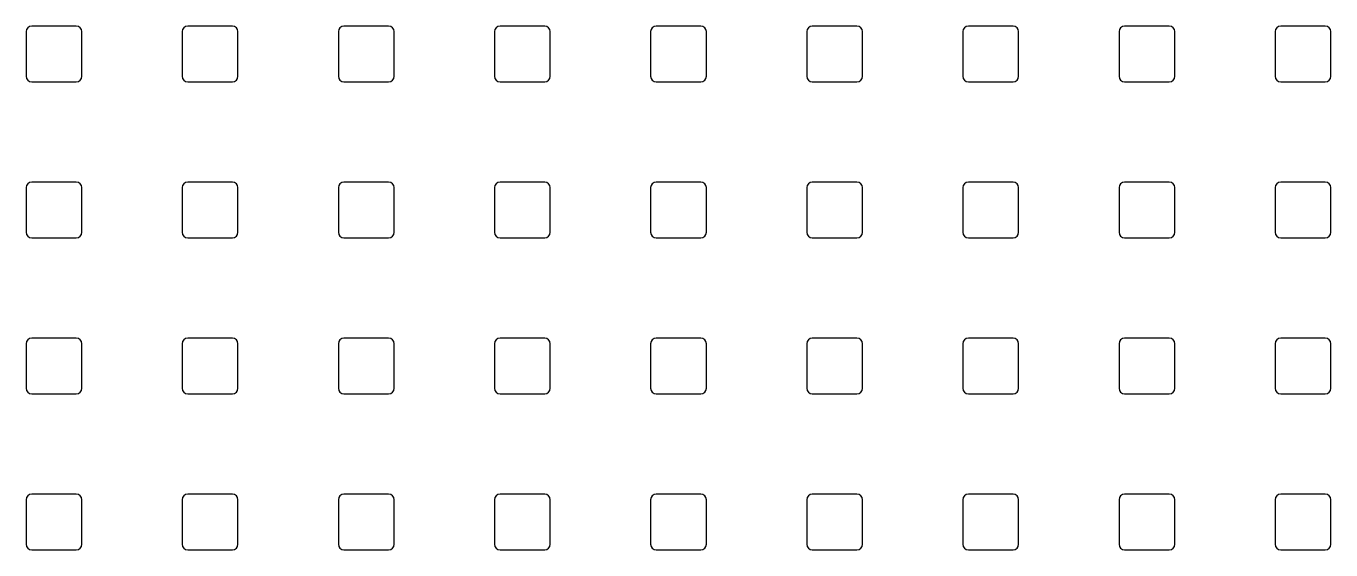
# Model space of a CAD drawing. Header units: millimetres. Extents: x -218071 to -203542, y 15363 to 51382.
# Drawn here: x -217692.16 to -217668.76, y 50555.58 to 50564.98 of the extents above; entities that cross this region are included whole.
import ezdxf

# ---------------------------------------------------------------- set-up
doc = ezdxf.new("R2010")
doc.units = ezdxf.units.MM
doc.header["$LTSCALE"] = 4
doc.layers.add('TPF-EQUIPEMENT', color=7, linetype='Continuous')

msp = doc.modelspace()

# ---------------------------------------------------------------- linework, layer by layer
at = {"layer": 'TPF-EQUIPEMENT', "color": 7, "linetype": 'Continuous', "lineweight": 25, "transparency": 33554671}
for p, q in [((-217692.156, 50564.881), (-217692.156, 50564.081)), ((-217691.256, 50564.981), (-217692.056, 50564.981)), ((-217691.156, 50564.081), (-217691.156, 50564.881)), ((-217689.356, 50564.881), (-217689.356, 50564.081)), ((-217688.456, 50564.981), (-217689.256, 50564.981)), ((-217688.356, 50564.081), (-217688.356, 50564.881)), ((-217686.556, 50564.881), (-217686.556, 50564.081)), ((-217685.656, 50564.981), (-217686.456, 50564.981)), ((-217685.556, 50564.081), (-217685.556, 50564.881)), ((-217683.756, 50564.881), (-217683.756, 50564.081)), ((-217682.856, 50564.981), (-217683.656, 50564.981)), ((-217682.756, 50564.081), (-217682.756, 50564.881)), ((-217680.956, 50564.881), (-217680.956, 50564.081)), ((-217680.056, 50564.981), (-217680.856, 50564.981)), ((-217679.956, 50564.081), (-217679.956, 50564.881)), ((-217678.156, 50564.881), (-217678.156, 50564.081)), ((-217677.256, 50564.981), (-217678.056, 50564.981)), ((-217677.156, 50564.081), (-217677.156, 50564.881)), ((-217675.356, 50564.881), (-217675.356, 50564.081)), ((-217674.456, 50564.981), (-217675.256, 50564.981)), ((-217674.356, 50564.081), (-217674.356, 50564.881)), ((-217672.556, 50564.881), (-217672.556, 50564.081)), ((-217671.656, 50564.981), (-217672.456, 50564.981)), ((-217671.556, 50564.081), (-217671.556, 50564.881)), ((-217669.756, 50564.881), (-217669.756, 50564.081)), ((-217668.856, 50564.981), (-217669.656, 50564.981)), ((-217668.756, 50564.081), (-217668.756, 50564.881)), ((-217692.056, 50563.981), (-217691.256, 50563.981)), ((-217689.256, 50563.981), (-217688.456, 50563.981)), ((-217686.456, 50563.981), (-217685.656, 50563.981)), ((-217683.656, 50563.981), (-217682.856, 50563.981)), ((-217680.856, 50563.981), (-217680.056, 50563.981)), ((-217678.056, 50563.981), (-217677.256, 50563.981)), ((-217675.256, 50563.981), (-217674.456, 50563.981)), ((-217672.456, 50563.981), (-217671.656, 50563.981)), ((-217669.656, 50563.981), (-217668.856, 50563.981)), ((-217692.156, 50562.081), (-217692.156, 50561.281)), ((-217691.256, 50562.181), (-217692.056, 50562.181)), ((-217691.156, 50561.281), (-217691.156, 50562.081)), ((-217689.356, 50562.081), (-217689.356, 50561.281)), ((-217688.456, 50562.181), (-217689.256, 50562.181)), ((-217688.356, 50561.281), (-217688.356, 50562.081)), ((-217686.556, 50562.081), (-217686.556, 50561.281)), ((-217685.656, 50562.181), (-217686.456, 50562.181)), ((-217685.556, 50561.281), (-217685.556, 50562.081)), ((-217683.756, 50562.081), (-217683.756, 50561.281)), ((-217682.856, 50562.181), (-217683.656, 50562.181)), ((-217682.756, 50561.281), (-217682.756, 50562.081)), ((-217680.956, 50562.081), (-217680.956, 50561.281)), ((-217680.056, 50562.181), (-217680.856, 50562.181)), ((-217679.956, 50561.281), (-217679.956, 50562.081)), ((-217678.156, 50562.081), (-217678.156, 50561.281)), ((-217677.256, 50562.181), (-217678.056, 50562.181)), ((-217677.156, 50561.281), (-217677.156, 50562.081)), ((-217675.356, 50562.081), (-217675.356, 50561.281)), ((-217674.456, 50562.181), (-217675.256, 50562.181)), ((-217674.356, 50561.281), (-217674.356, 50562.081)), ((-217672.556, 50562.081), (-217672.556, 50561.281)), ((-217671.656, 50562.181), (-217672.456, 50562.181)), ((-217671.556, 50561.281), (-217671.556, 50562.081)), ((-217669.756, 50562.081), (-217669.756, 50561.281)), ((-217668.856, 50562.181), (-217669.656, 50562.181)), ((-217668.756, 50561.281), (-217668.756, 50562.081)), ((-217692.056, 50561.181), (-217691.256, 50561.181)), ((-217689.256, 50561.181), (-217688.456, 50561.181)), ((-217686.456, 50561.181), (-217685.656, 50561.181)), ((-217683.656, 50561.181), (-217682.856, 50561.181)), ((-217680.856, 50561.181), (-217680.056, 50561.181)), ((-217678.056, 50561.181), (-217677.256, 50561.181)), ((-217675.256, 50561.181), (-217674.456, 50561.181)), ((-217672.456, 50561.181), (-217671.656, 50561.181)), ((-217669.656, 50561.181), (-217668.856, 50561.181)), ((-217692.156, 50559.281), (-217692.156, 50558.481)), ((-217691.256, 50559.381), (-217692.056, 50559.381)), ((-217691.156, 50558.481), (-217691.156, 50559.281)), ((-217689.356, 50559.281), (-217689.356, 50558.481)), ((-217688.456, 50559.381), (-217689.256, 50559.381)), ((-217688.356, 50558.481), (-217688.356, 50559.281)), ((-217686.556, 50559.281), (-217686.556, 50558.481)), ((-217685.656, 50559.381), (-217686.456, 50559.381)), ((-217685.556, 50558.481), (-217685.556, 50559.281)), ((-217683.756, 50559.281), (-217683.756, 50558.481)), ((-217682.856, 50559.381), (-217683.656, 50559.381)), ((-217682.756, 50558.481), (-217682.756, 50559.281)), ((-217680.956, 50559.281), (-217680.956, 50558.481)), ((-217680.056, 50559.381), (-217680.856, 50559.381)), ((-217679.956, 50558.481), (-217679.956, 50559.281)), ((-217678.156, 50559.281), (-217678.156, 50558.481)), ((-217677.256, 50559.381), (-217678.056, 50559.381)), ((-217677.156, 50558.481), (-217677.156, 50559.281)), ((-217675.356, 50559.281), (-217675.356, 50558.481)), ((-217674.456, 50559.381), (-217675.256, 50559.381)), ((-217674.356, 50558.481), (-217674.356, 50559.281)), ((-217672.556, 50559.281), (-217672.556, 50558.481)), ((-217671.656, 50559.381), (-217672.456, 50559.381)), ((-217671.556, 50558.481), (-217671.556, 50559.281)), ((-217669.756, 50559.281), (-217669.756, 50558.481)), ((-217668.856, 50559.381), (-217669.656, 50559.381)), ((-217668.756, 50558.481), (-217668.756, 50559.281)), ((-217692.056, 50558.381), (-217691.256, 50558.381)), ((-217689.256, 50558.381), (-217688.456, 50558.381)), ((-217686.456, 50558.381), (-217685.656, 50558.381)), ((-217683.656, 50558.381), (-217682.856, 50558.381)), ((-217680.856, 50558.381), (-217680.056, 50558.381)), ((-217678.056, 50558.381), (-217677.256, 50558.381)), ((-217675.256, 50558.381), (-217674.456, 50558.381)), ((-217672.456, 50558.381), (-217671.656, 50558.381)), ((-217669.656, 50558.381), (-217668.856, 50558.381)), ((-217692.156, 50556.481), (-217692.156, 50555.681)), ((-217691.256, 50556.581), (-217692.056, 50556.581)), ((-217691.156, 50555.681), (-217691.156, 50556.481)), ((-217689.356, 50556.481), (-217689.356, 50555.681)), ((-217688.456, 50556.581), (-217689.256, 50556.581)), ((-217688.356, 50555.681), (-217688.356, 50556.481)), ((-217686.556, 50556.481), (-217686.556, 50555.681)), ((-217685.656, 50556.581), (-217686.456, 50556.581)), ((-217685.556, 50555.681), (-217685.556, 50556.481)), ((-217683.756, 50556.481), (-217683.756, 50555.681)), ((-217682.856, 50556.581), (-217683.656, 50556.581)), ((-217682.756, 50555.681), (-217682.756, 50556.481)), ((-217680.956, 50556.481), (-217680.956, 50555.681)), ((-217680.056, 50556.581), (-217680.856, 50556.581)), ((-217679.956, 50555.681), (-217679.956, 50556.481)), ((-217678.156, 50556.481), (-217678.156, 50555.681)), ((-217677.256, 50556.581), (-217678.056, 50556.581)), ((-217677.156, 50555.681), (-217677.156, 50556.481)), ((-217675.356, 50556.481), (-217675.356, 50555.681)), ((-217674.456, 50556.581), (-217675.256, 50556.581)), ((-217674.356, 50555.681), (-217674.356, 50556.481)), ((-217672.556, 50556.481), (-217672.556, 50555.681)), ((-217671.656, 50556.581), (-217672.456, 50556.581)), ((-217671.556, 50555.681), (-217671.556, 50556.481)), ((-217669.756, 50556.481), (-217669.756, 50555.681)), ((-217668.856, 50556.581), (-217669.656, 50556.581)), ((-217668.756, 50555.681), (-217668.756, 50556.481)), ((-217692.056, 50555.581), (-217691.256, 50555.581)), ((-217689.256, 50555.581), (-217688.456, 50555.581)), ((-217686.456, 50555.581), (-217685.656, 50555.581)), ((-217683.656, 50555.581), (-217682.856, 50555.581)), ((-217680.856, 50555.581), (-217680.056, 50555.581)), ((-217678.056, 50555.581), (-217677.256, 50555.581)), ((-217675.256, 50555.581), (-217674.456, 50555.581)), ((-217672.456, 50555.581), (-217671.656, 50555.581)), ((-217669.656, 50555.581), (-217668.856, 50555.581))]:
    msp.add_line(p, q, dxfattribs=at)
for centre, start, end in [((-217692.056, 50564.881), 90, 180), ((-217691.256, 50564.881), 0, 90), ((-217689.256, 50564.881), 90, 180), ((-217688.456, 50564.881), 0, 90), ((-217686.456, 50564.881), 90, 180), ((-217685.656, 50564.881), 0, 90), ((-217683.656, 50564.881), 90, 180), ((-217682.856, 50564.881), 0, 90), ((-217680.856, 50564.881), 90, 180), ((-217680.056, 50564.881), 0, 90), ((-217678.056, 50564.881), 90, 180), ((-217677.256, 50564.881), 0, 90), ((-217675.256, 50564.881), 90, 180), ((-217674.456, 50564.881), 0, 90), ((-217672.456, 50564.881), 90, 180), ((-217671.656, 50564.881), 0, 90), ((-217669.656, 50564.881), 90, 180), ((-217668.856, 50564.881), 0, 90), ((-217692.056, 50564.081), 180, 270), ((-217691.256, 50564.081), 270, 0), ((-217689.256, 50564.081), 180, 270), ((-217688.456, 50564.081), 270, 0), ((-217686.456, 50564.081), 180, 270), ((-217685.656, 50564.081), 270, 0), ((-217683.656, 50564.081), 180, 270), ((-217682.856, 50564.081), 270, 0), ((-217680.856, 50564.081), 180, 270), ((-217680.056, 50564.081), 270, 0), ((-217678.056, 50564.081), 180, 270), ((-217677.256, 50564.081), 270, 0), ((-217675.256, 50564.081), 180, 270), ((-217674.456, 50564.081), 270, 0), ((-217672.456, 50564.081), 180, 270), ((-217671.656, 50564.081), 270, 0), ((-217669.656, 50564.081), 180, 270), ((-217668.856, 50564.081), 270, 0), ((-217692.056, 50562.081), 90, 180), ((-217691.256, 50562.081), 0, 90), ((-217689.256, 50562.081), 90, 180), ((-217688.456, 50562.081), 0, 90), ((-217686.456, 50562.081), 90, 180), ((-217685.656, 50562.081), 0, 90), ((-217683.656, 50562.081), 90, 180), ((-217682.856, 50562.081), 0, 90), ((-217680.856, 50562.081), 90, 180), ((-217680.056, 50562.081), 0, 90), ((-217678.056, 50562.081), 90, 180), ((-217677.256, 50562.081), 0, 90), ((-217675.256, 50562.081), 90, 180), ((-217674.456, 50562.081), 0, 90), ((-217672.456, 50562.081), 90, 180), ((-217671.656, 50562.081), 0, 90), ((-217669.656, 50562.081), 90, 180), ((-217668.856, 50562.081), 0, 90), ((-217692.056, 50561.281), 180, 270), ((-217691.256, 50561.281), 270, 0), ((-217689.256, 50561.281), 180, 270), ((-217688.456, 50561.281), 270, 0), ((-217686.456, 50561.281), 180, 270), ((-217685.656, 50561.281), 270, 0), ((-217683.656, 50561.281), 180, 270), ((-217682.856, 50561.281), 270, 0), ((-217680.856, 50561.281), 180, 270), ((-217680.056, 50561.281), 270, 0), ((-217678.056, 50561.281), 180, 270), ((-217677.256, 50561.281), 270, 0), ((-217675.256, 50561.281), 180, 270), ((-217674.456, 50561.281), 270, 0), ((-217672.456, 50561.281), 180, 270), ((-217671.656, 50561.281), 270, 0), ((-217669.656, 50561.281), 180, 270), ((-217668.856, 50561.281), 270, 0), ((-217692.056, 50559.281), 90, 180), ((-217691.256, 50559.281), 0, 90), ((-217689.256, 50559.281), 90, 180), ((-217688.456, 50559.281), 0, 90), ((-217686.456, 50559.281), 90, 180), ((-217685.656, 50559.281), 0, 90), ((-217683.656, 50559.281), 90, 180), ((-217682.856, 50559.281), 0, 90), ((-217680.856, 50559.281), 90, 180), ((-217680.056, 50559.281), 0, 90), ((-217678.056, 50559.281), 90, 180), ((-217677.256, 50559.281), 0, 90), ((-217675.256, 50559.281), 90, 180), ((-217674.456, 50559.281), 0, 90), ((-217672.456, 50559.281), 90, 180), ((-217671.656, 50559.281), 0, 90), ((-217669.656, 50559.281), 90, 180), ((-217668.856, 50559.281), 0, 90), ((-217692.056, 50558.481), 180, 270), ((-217691.256, 50558.481), 270, 0), ((-217689.256, 50558.481), 180, 270), ((-217688.456, 50558.481), 270, 0), ((-217686.456, 50558.481), 180, 270), ((-217685.656, 50558.481), 270, 0), ((-217683.656, 50558.481), 180, 270), ((-217682.856, 50558.481), 270, 0), ((-217680.856, 50558.481), 180, 270), ((-217680.056, 50558.481), 270, 0), ((-217678.056, 50558.481), 180, 270), ((-217677.256, 50558.481), 270, 0), ((-217675.256, 50558.481), 180, 270), ((-217674.456, 50558.481), 270, 0), ((-217672.456, 50558.481), 180, 270), ((-217671.656, 50558.481), 270, 0), ((-217669.656, 50558.481), 180, 270), ((-217668.856, 50558.481), 270, 0), ((-217692.056, 50556.481), 90, 180), ((-217691.256, 50556.481), 0, 90), ((-217689.256, 50556.481), 90, 180), ((-217688.456, 50556.481), 0, 90), ((-217686.456, 50556.481), 90, 180), ((-217685.656, 50556.481), 0, 90), ((-217683.656, 50556.481), 90, 180), ((-217682.856, 50556.481), 0, 90), ((-217680.856, 50556.481), 90, 180), ((-217680.056, 50556.481), 0, 90), ((-217678.056, 50556.481), 90, 180), ((-217677.256, 50556.481), 0, 90), ((-217675.256, 50556.481), 90, 180), ((-217674.456, 50556.481), 0, 90), ((-217672.456, 50556.481), 90, 180), ((-217671.656, 50556.481), 0, 90), ((-217669.656, 50556.481), 90, 180), ((-217668.856, 50556.481), 0, 90), ((-217692.056, 50555.681), 180, 270), ((-217691.256, 50555.681), 270, 0), ((-217689.256, 50555.681), 180, 270), ((-217688.456, 50555.681), 270, 0), ((-217686.456, 50555.681), 180, 270), ((-217685.656, 50555.681), 270, 0), ((-217683.656, 50555.681), 180, 270), ((-217682.856, 50555.681), 270, 0), ((-217680.856, 50555.681), 180, 270), ((-217680.056, 50555.681), 270, 0), ((-217678.056, 50555.681), 180, 270), ((-217677.256, 50555.681), 270, 0), ((-217675.256, 50555.681), 180, 270), ((-217674.456, 50555.681), 270, 0), ((-217672.456, 50555.681), 180, 270), ((-217671.656, 50555.681), 270, 0), ((-217669.656, 50555.681), 180, 270), ((-217668.856, 50555.681), 270, 0)]:
    msp.add_arc(centre, 0.1, start, end, dxfattribs=at)

doc.saveas('drawing.dxf')
